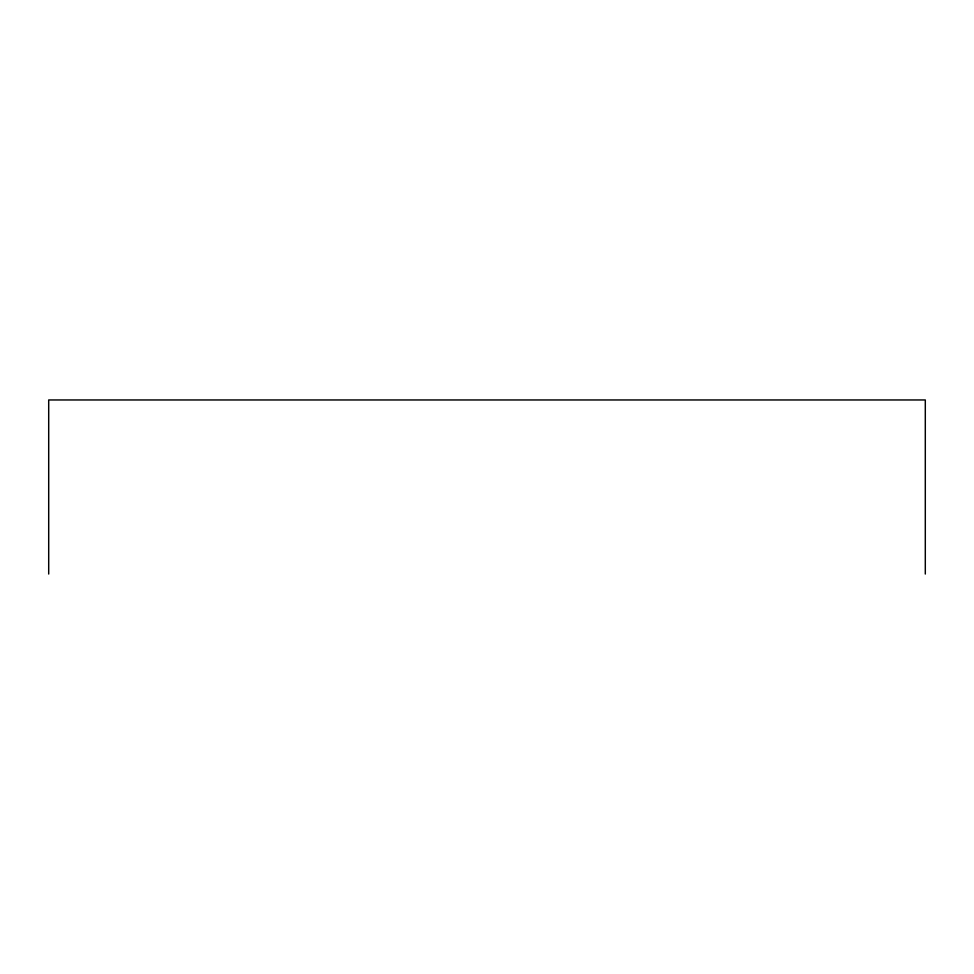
<?xml version="1.0" encoding="UTF-8"?>
<svg xmlns="http://www.w3.org/2000/svg" width="974" height="974" viewBox="0 0 974 974"><rect width="100%" height="100%" fill="white"/><g stroke="black" fill="none" stroke-linecap="round" stroke-linejoin="round"><path stroke-width="1.46" d="M925.3 574.039L925.3 399.961L48.7 399.961L48.7 574.039"/></g></svg>
